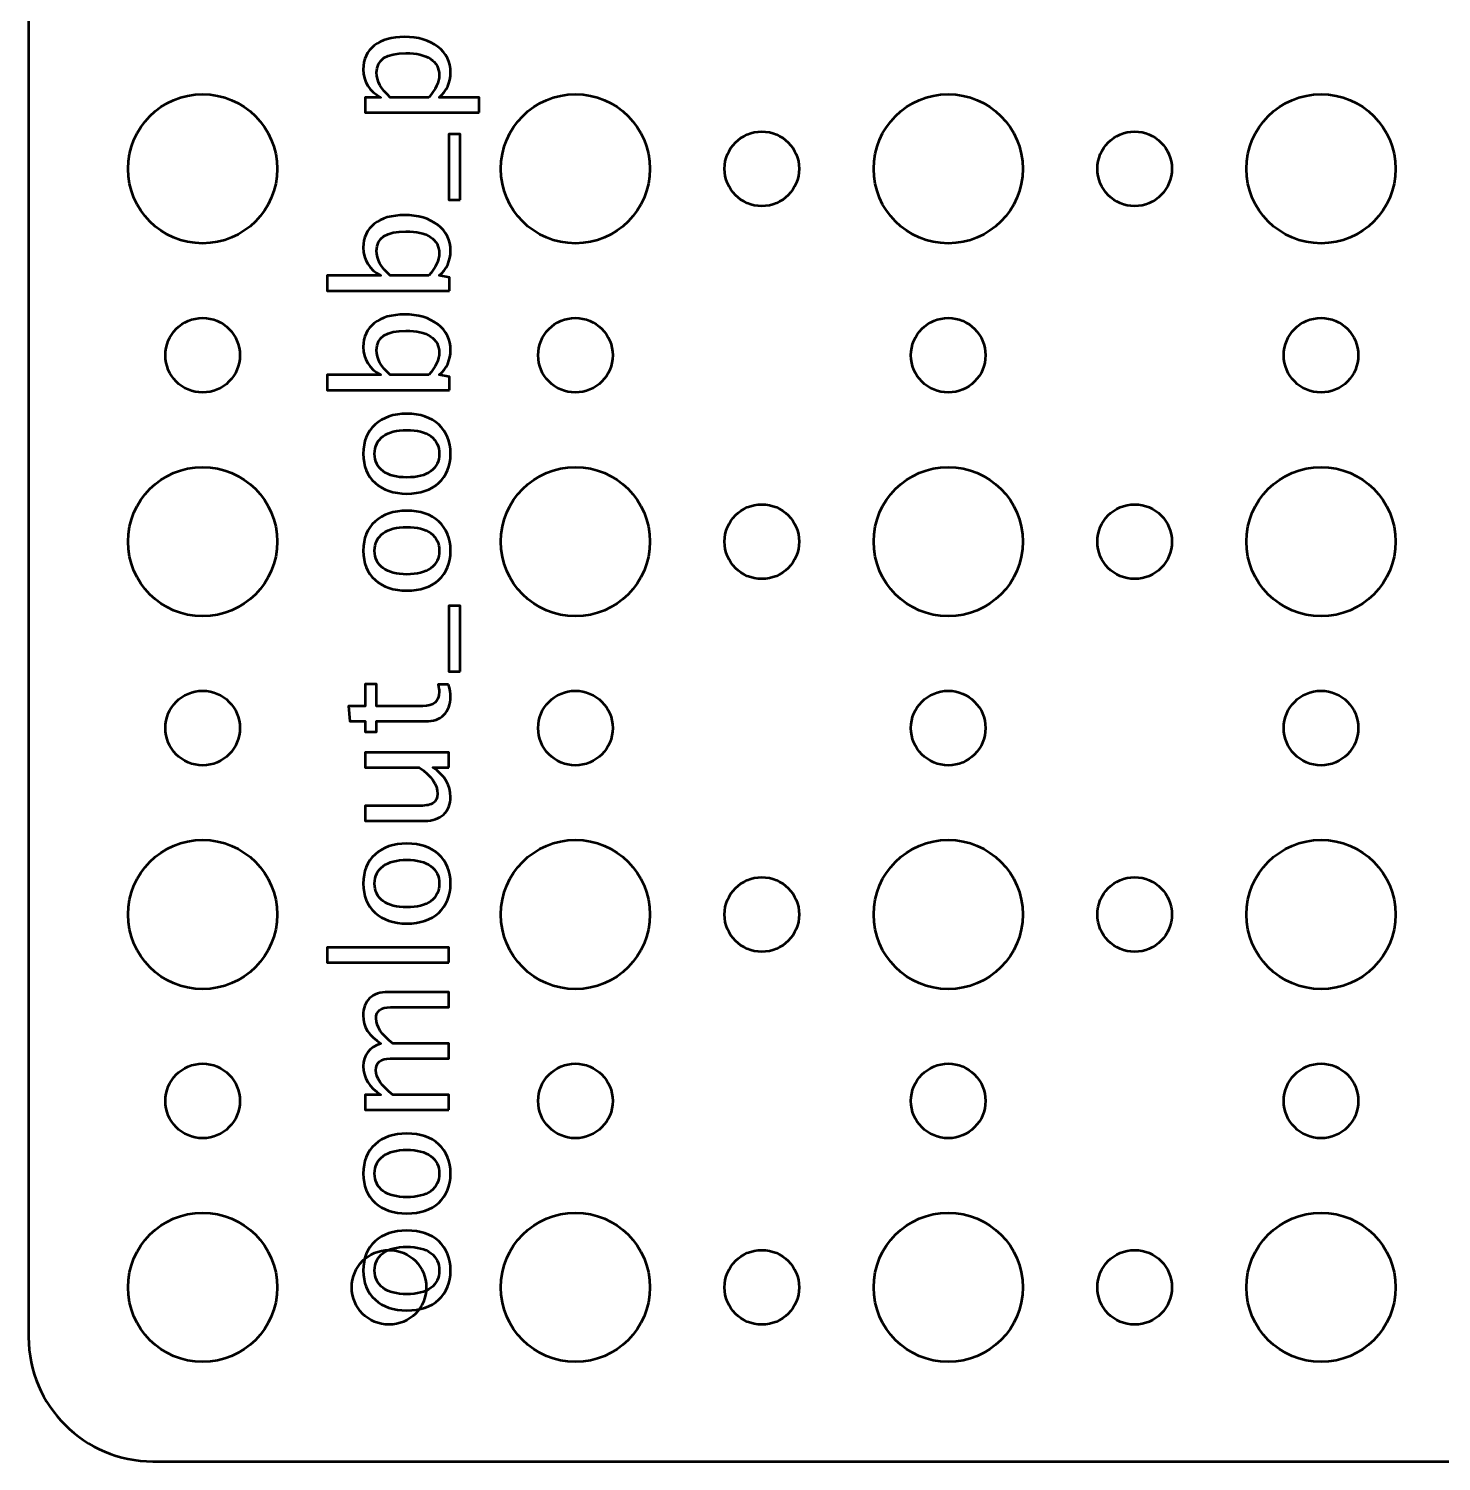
# Model space of a CAD drawing. Header units: centimetres. Extents: x -23.2 to 23.2, y -20.2 to 20.2.
# Drawn here: x -23.2 to -17.52, y -20.2 to -14.44 of the extents above; entities that cross this region are included whole.
import ezdxf

# ---------------------------------------------------------------- set-up
doc = ezdxf.new("R2010")
doc.units = ezdxf.units.CM
doc.header["$MEASUREMENT"] = 0
doc.layers.add('Layer 1', color=7, linetype='Continuous')

msp = doc.modelspace()

# ---------------------------------------------------------------- linework, layer by layer
at = {"layer": 'Layer 1', "lineweight": 53}
for centre, major_axis in [((-22.49999, -15.00001), (0, 0.30001)), ((-20.99999, -15.00001), (0, 0.30001)), ((-19.49999, -15.00001), (0, 0.30001)), ((-17.99999, -15.00001), (0, 0.30001)), ((-20.25, -15), (0, 0.15)), ((-18.75, -15), (0, 0.15)), ((-22.5, -15.75), (0, 0.15)), ((-21, -15.75), (0, 0.15)), ((-19.5, -15.75), (0, 0.15)), ((-18, -15.75), (0, 0.15)), ((-22.49999, -16.50001), (0, 0.30001)), ((-20.99999, -16.50001), (0, 0.30001)), ((-19.49999, -16.50001), (0, 0.30001)), ((-17.99999, -16.50001), (0, 0.30001)), ((-20.25, -16.5), (0, 0.15)), ((-18.75, -16.5), (0, 0.15)), ((-22.5, -17.25), (0, 0.15)), ((-21, -17.25), (0, 0.15)), ((-19.5, -17.25), (0, 0.15)), ((-18, -17.25), (0, 0.15)), ((-22.49999, -18.00001), (0, 0.30001)), ((-20.99999, -18.00001), (0, 0.30001)), ((-19.49999, -18.00001), (0, 0.30001)), ((-17.99999, -18.00001), (0, 0.30001)), ((-20.25, -18), (0, 0.15)), ((-18.75, -18), (0, 0.15)), ((-22.5, -18.75), (0, 0.15)), ((-21, -18.75), (0, 0.15)), ((-19.5, -18.75), (0, 0.15)), ((-18, -18.75), (0, 0.15)), ((-22.49999, -19.50001), (0, 0.30001)), ((-20.99999, -19.50001), (0, 0.30001)), ((-19.49999, -19.50001), (0, 0.30001)), ((-17.99999, -19.50001), (0, 0.30001)), ((-21.75, -19.5), (0, 0.15)), ((-20.25, -19.5), (0, 0.15)), ((-18.75, -19.5), (0, 0.15))]:
    msp.add_ellipse(centre, major_axis=major_axis, ratio=1, dxfattribs=at)
msp.add_open_spline([(-22.7, -20.2), (-22.97614, -20.2), (-23.2, -19.97614), (-23.2, -19.7), (-23.2, -19.7), (-23.2, -19.7), (-23.2, 19.7), (-23.2, 19.7), (-23.2, 19.7), (-23.2, 19.97614), (-22.97614, 20.2), (-22.7, 20.2), (-22.7, 20.2), (-18.95782, 20.2), (-13.47204, 20.2), (-10.3, 20.2), (-10.3, 20.2), (-10.02386, 20.2), (-9.8, 19.97614), (-9.8, 19.7), (-9.8, 19.7), (-9.8, 19.7), (-9.8, 2.2), (-9.8, 2.2), (-9.8, 2.2), (-9.8, 2.2), (22.7, 2.2), (22.7, 2.2), (22.7, 2.2), (22.97614, 2.2), (23.2, 1.97614), (23.2, 1.7), (23.2, 1.7), (23.2, 1.7), (23.2, -4.7), (23.2, -4.7), (23.2, -4.7), (23.2, -4.97614), (22.97614, -5.2), (22.7, -5.2), (22.7, -5.2), (22.7, -5.2), (-9.8, -5.2), (-9.8, -5.2), (-9.8, -5.2), (-9.8, -5.2), (-9.8, -19.7), (-9.8, -19.7), (-9.8, -19.7), (-9.8, -19.97614), (-10.02386, -20.2), (-10.3, -20.2), (-10.3, -20.2), (-15.07775, -20.2), (-17.92225, -20.2), (-22.7, -20.2)], degree=3, knots=[0, 0, 0, 0, 0.0666667, 0.0666667, 0.0666667, 0.0666667, 0.1333333, 0.1333333, 0.1333333, 0.1333333, 0.2, 0.2, 0.2, 0.2, 0.2666667, 0.2666667, 0.2666667, 0.2666667, 0.3333333, 0.3333333, 0.3333333, 0.3333333, 0.4, 0.4, 0.4, 0.4, 0.4666667, 0.4666667, 0.4666667, 0.4666667, 0.5333333, 0.5333333, 0.5333333, 0.5333333, 0.6, 0.6, 0.6, 0.6, 0.6666667, 0.6666667, 0.6666667, 0.6666667, 0.7333333, 0.7333333, 0.7333333, 0.7333333, 0.8, 0.8, 0.8, 0.8, 0.8666667, 0.8666667, 0.8666667, 0.8666667, 1, 1, 1, 1], dxfattribs=at)
at = {"layer": 'Layer 1', "color": 5, "lineweight": 53}
for points, knots in [([(-21.38741, -14.77343), (-21.38741, -14.77343), (-21.84652, -14.77343), (-21.84652, -14.77343), (-21.84652, -14.77343), (-21.84652, -14.77343), (-21.84652, -14.71248), (-21.84652, -14.71248), (-21.84652, -14.71248), (-21.84652, -14.71248), (-21.78291, -14.71248), (-21.78291, -14.71248), (-21.78291, -14.71248), (-21.83001, -14.6875), (-21.85351, -14.64993), (-21.85351, -14.59987), (-21.85351, -14.59987), (-21.85351, -14.55934), (-21.83879, -14.52748), (-21.80927, -14.5042), (-21.80927, -14.5042), (-21.77974, -14.48092), (-21.73942, -14.46927), (-21.6883, -14.46927), (-21.6883, -14.46927), (-21.63263, -14.46927), (-21.58765, -14.4825), (-21.55357, -14.50886), (-21.55357, -14.50886), (-21.51939, -14.53521), (-21.50235, -14.56992), (-21.50235, -14.61289), (-21.50235, -14.61289), (-21.50235, -14.65279), (-21.51759, -14.68602), (-21.54818, -14.71248), (-21.54818, -14.71248), (-21.54818, -14.71248), (-21.38741, -14.71248), (-21.38741, -14.71248), (-21.38741, -14.71248), (-21.38741, -14.71248), (-21.38741, -14.77343), (-21.38741, -14.77343)], [0, 0, 0, 0, 0.0833333, 0.0833333, 0.0833333, 0.0833333, 0.1666667, 0.1666667, 0.1666667, 0.1666667, 0.25, 0.25, 0.25, 0.25, 0.3333333, 0.3333333, 0.3333333, 0.3333333, 0.4166667, 0.4166667, 0.4166667, 0.4166667, 0.5, 0.5, 0.5, 0.5, 0.5833333, 0.5833333, 0.5833333, 0.5833333, 0.6666667, 0.6666667, 0.6666667, 0.6666667, 0.75, 0.75, 0.75, 0.75, 0.8333333, 0.8333333, 0.8333333, 0.8333333, 1, 1, 1, 1]), ([(-21.59019, -14.71248), (-21.56215, -14.68105), (-21.54807, -14.6511), (-21.54807, -14.62263), (-21.54807, -14.62263), (-21.54807, -14.59458), (-21.55982, -14.57289), (-21.58321, -14.55765), (-21.58321, -14.55765), (-21.6066, -14.5423), (-21.63951, -14.53468), (-21.68206, -14.53468), (-21.68206, -14.53468), (-21.7608, -14.53468), (-21.80017, -14.56071), (-21.80017, -14.61278), (-21.80017, -14.61278), (-21.80017, -14.64686), (-21.78175, -14.68009), (-21.74481, -14.71248), (-21.74481, -14.71248), (-21.74481, -14.71248), (-21.59019, -14.71248), (-21.59019, -14.71248)], [0, 0, 0, 0, 0.1428571, 0.1428571, 0.1428571, 0.1428571, 0.2857143, 0.2857143, 0.2857143, 0.2857143, 0.4285714, 0.4285714, 0.4285714, 0.4285714, 0.5714286, 0.5714286, 0.5714286, 0.5714286, 0.7142857, 0.7142857, 0.7142857, 0.7142857, 1, 1, 1, 1]), ([(-21.46425, -15.12522), (-21.46425, -15.12522), (-21.50997, -15.12522), (-21.50997, -15.12522), (-21.50997, -15.12522), (-21.50997, -15.12522), (-21.50997, -14.86107), (-21.50997, -14.86107), (-21.50997, -14.86107), (-21.50997, -14.86107), (-21.46425, -14.86107), (-21.46425, -14.86107), (-21.46425, -14.86107), (-21.46425, -14.86107), (-21.46425, -15.12522), (-21.46425, -15.12522)], [0, 0, 0, 0, 0.2, 0.2, 0.2, 0.2, 0.4, 0.4, 0.4, 0.4, 0.6, 0.6, 0.6, 0.6, 1, 1, 1, 1]), ([(-21.50616, -15.49055), (-21.50616, -15.49055), (-21.99956, -15.49055), (-21.99956, -15.49055), (-21.99956, -15.49055), (-21.99956, -15.49055), (-21.99956, -15.4296), (-21.99956, -15.4296), (-21.99956, -15.4296), (-21.99956, -15.4296), (-21.78291, -15.4296), (-21.78291, -15.4296), (-21.78291, -15.4296), (-21.83001, -15.40462), (-21.85351, -15.36705), (-21.85351, -15.31699), (-21.85351, -15.31699), (-21.85351, -15.27646), (-21.83879, -15.2446), (-21.80927, -15.22132), (-21.80927, -15.22132), (-21.77974, -15.19804), (-21.73942, -15.18639), (-21.6883, -15.18639), (-21.6883, -15.18639), (-21.63263, -15.18639), (-21.58765, -15.19962), (-21.55357, -15.22598), (-21.55357, -15.22598), (-21.51939, -15.25233), (-21.50235, -15.28704), (-21.50235, -15.33001), (-21.50235, -15.33001), (-21.50235, -15.36991), (-21.51759, -15.40314), (-21.54818, -15.4296), (-21.54818, -15.4296), (-21.54818, -15.4296), (-21.50616, -15.43701), (-21.50616, -15.43701), (-21.50616, -15.43701), (-21.50616, -15.43701), (-21.50616, -15.49055), (-21.50616, -15.49055)], [0, 0, 0, 0, 0.0833333, 0.0833333, 0.0833333, 0.0833333, 0.1666667, 0.1666667, 0.1666667, 0.1666667, 0.25, 0.25, 0.25, 0.25, 0.3333333, 0.3333333, 0.3333333, 0.3333333, 0.4166667, 0.4166667, 0.4166667, 0.4166667, 0.5, 0.5, 0.5, 0.5, 0.5833333, 0.5833333, 0.5833333, 0.5833333, 0.6666667, 0.6666667, 0.6666667, 0.6666667, 0.75, 0.75, 0.75, 0.75, 0.8333333, 0.8333333, 0.8333333, 0.8333333, 1, 1, 1, 1]), ([(-21.59019, -15.4296), (-21.56215, -15.39817), (-21.54807, -15.36822), (-21.54807, -15.33975), (-21.54807, -15.33975), (-21.54807, -15.3117), (-21.55982, -15.29001), (-21.58321, -15.27477), (-21.58321, -15.27477), (-21.6066, -15.25942), (-21.63951, -15.2518), (-21.68206, -15.2518), (-21.68206, -15.2518), (-21.7608, -15.2518), (-21.80017, -15.27783), (-21.80017, -15.3299), (-21.80017, -15.3299), (-21.80017, -15.36398), (-21.78175, -15.39721), (-21.74481, -15.4296), (-21.74481, -15.4296), (-21.74481, -15.4296), (-21.59019, -15.4296), (-21.59019, -15.4296)], [0, 0, 0, 0, 0.1428571, 0.1428571, 0.1428571, 0.1428571, 0.2857143, 0.2857143, 0.2857143, 0.2857143, 0.4285714, 0.4285714, 0.4285714, 0.4285714, 0.5714286, 0.5714286, 0.5714286, 0.5714286, 0.7142857, 0.7142857, 0.7142857, 0.7142857, 1, 1, 1, 1]), ([(-21.50616, -15.89018), (-21.50616, -15.89018), (-21.99956, -15.89018), (-21.99956, -15.89018), (-21.99956, -15.89018), (-21.99956, -15.89018), (-21.99956, -15.82923), (-21.99956, -15.82923), (-21.99956, -15.82923), (-21.99956, -15.82923), (-21.78291, -15.82923), (-21.78291, -15.82923), (-21.78291, -15.82923), (-21.83001, -15.80425), (-21.85351, -15.76668), (-21.85351, -15.71662), (-21.85351, -15.71662), (-21.85351, -15.67609), (-21.83879, -15.64423), (-21.80927, -15.62095), (-21.80927, -15.62095), (-21.77974, -15.59767), (-21.73942, -15.58602), (-21.6883, -15.58602), (-21.6883, -15.58602), (-21.63263, -15.58602), (-21.58765, -15.59925), (-21.55357, -15.62561), (-21.55357, -15.62561), (-21.51939, -15.65196), (-21.50235, -15.68667), (-21.50235, -15.72964), (-21.50235, -15.72964), (-21.50235, -15.76954), (-21.51759, -15.80277), (-21.54818, -15.82923), (-21.54818, -15.82923), (-21.54818, -15.82923), (-21.50616, -15.83664), (-21.50616, -15.83664), (-21.50616, -15.83664), (-21.50616, -15.83664), (-21.50616, -15.89018), (-21.50616, -15.89018)], [0, 0, 0, 0, 0.0833333, 0.0833333, 0.0833333, 0.0833333, 0.1666667, 0.1666667, 0.1666667, 0.1666667, 0.25, 0.25, 0.25, 0.25, 0.3333333, 0.3333333, 0.3333333, 0.3333333, 0.4166667, 0.4166667, 0.4166667, 0.4166667, 0.5, 0.5, 0.5, 0.5, 0.5833333, 0.5833333, 0.5833333, 0.5833333, 0.6666667, 0.6666667, 0.6666667, 0.6666667, 0.75, 0.75, 0.75, 0.75, 0.8333333, 0.8333333, 0.8333333, 0.8333333, 1, 1, 1, 1]), ([(-21.59019, -15.82923), (-21.56215, -15.7978), (-21.54807, -15.76785), (-21.54807, -15.73938), (-21.54807, -15.73938), (-21.54807, -15.71133), (-21.55982, -15.68964), (-21.58321, -15.6744), (-21.58321, -15.6744), (-21.6066, -15.65905), (-21.63951, -15.65143), (-21.68206, -15.65143), (-21.68206, -15.65143), (-21.7608, -15.65143), (-21.80017, -15.67746), (-21.80017, -15.72953), (-21.80017, -15.72953), (-21.80017, -15.76361), (-21.78175, -15.79684), (-21.74481, -15.82923), (-21.74481, -15.82923), (-21.74481, -15.82923), (-21.59019, -15.82923), (-21.59019, -15.82923)], [0, 0, 0, 0, 0.1428571, 0.1428571, 0.1428571, 0.1428571, 0.2857143, 0.2857143, 0.2857143, 0.2857143, 0.4285714, 0.4285714, 0.4285714, 0.4285714, 0.5714286, 0.5714286, 0.5714286, 0.5714286, 0.7142857, 0.7142857, 0.7142857, 0.7142857, 1, 1, 1, 1]), ([(-21.50235, -16.14629), (-21.50235, -16.19572), (-21.51812, -16.23488), (-21.54966, -16.26365), (-21.54966, -16.26365), (-21.5812, -16.29255), (-21.62406, -16.30694), (-21.67814, -16.30694), (-21.67814, -16.30694), (-21.73211, -16.30694), (-21.77487, -16.29255), (-21.8063, -16.26365), (-21.8063, -16.26365), (-21.83774, -16.23488), (-21.85351, -16.19572), (-21.85351, -16.14629), (-21.85351, -16.14629), (-21.85351, -16.09687), (-21.83774, -16.05771), (-21.8063, -16.02893), (-21.8063, -16.02893), (-21.77487, -16.00003), (-21.73211, -15.98564), (-21.67814, -15.98564), (-21.67814, -15.98564), (-21.62406, -15.98564), (-21.5812, -16.00003), (-21.54966, -16.02893), (-21.54966, -16.02893), (-21.51812, -16.05771), (-21.50235, -16.09687), (-21.50235, -16.14629)], [0, 0, 0, 0, 0.1111111, 0.1111111, 0.1111111, 0.1111111, 0.2222222, 0.2222222, 0.2222222, 0.2222222, 0.3333333, 0.3333333, 0.3333333, 0.3333333, 0.4444444, 0.4444444, 0.4444444, 0.4444444, 0.5555556, 0.5555556, 0.5555556, 0.5555556, 0.6666667, 0.6666667, 0.6666667, 0.6666667, 0.7777778, 0.7777778, 0.7777778, 0.7777778, 1, 1, 1, 1]), ([(-21.54807, -16.1464), (-21.54807, -16.11624), (-21.55939, -16.09274), (-21.58215, -16.07602), (-21.58215, -16.07602), (-21.6048, -16.05941), (-21.63686, -16.05104), (-21.67814, -16.05104), (-21.67814, -16.05104), (-21.71931, -16.05104), (-21.75127, -16.05941), (-21.77392, -16.07602), (-21.77392, -16.07602), (-21.79646, -16.09274), (-21.80779, -16.11624), (-21.80779, -16.1464), (-21.80779, -16.1464), (-21.80779, -16.17667), (-21.79646, -16.20016), (-21.77392, -16.21667), (-21.77392, -16.21667), (-21.75127, -16.23329), (-21.71931, -16.24153), (-21.67814, -16.24153), (-21.67814, -16.24153), (-21.63686, -16.24153), (-21.6048, -16.23329), (-21.58215, -16.21667), (-21.58215, -16.21667), (-21.55939, -16.20016), (-21.54807, -16.17667), (-21.54807, -16.1464)], [0, 0, 0, 0, 0.1111111, 0.1111111, 0.1111111, 0.1111111, 0.2222222, 0.2222222, 0.2222222, 0.2222222, 0.3333333, 0.3333333, 0.3333333, 0.3333333, 0.4444444, 0.4444444, 0.4444444, 0.4444444, 0.5555556, 0.5555556, 0.5555556, 0.5555556, 0.6666667, 0.6666667, 0.6666667, 0.6666667, 0.7777778, 0.7777778, 0.7777778, 0.7777778, 1, 1, 1, 1]), ([(-21.50235, -16.53639), (-21.50235, -16.58582), (-21.51812, -16.62498), (-21.54966, -16.65375), (-21.54966, -16.65375), (-21.5812, -16.68265), (-21.62406, -16.69704), (-21.67814, -16.69704), (-21.67814, -16.69704), (-21.73211, -16.69704), (-21.77487, -16.68265), (-21.8063, -16.65375), (-21.8063, -16.65375), (-21.83774, -16.62498), (-21.85351, -16.58582), (-21.85351, -16.53639), (-21.85351, -16.53639), (-21.85351, -16.48697), (-21.83774, -16.44781), (-21.8063, -16.41903), (-21.8063, -16.41903), (-21.77487, -16.39013), (-21.73211, -16.37574), (-21.67814, -16.37574), (-21.67814, -16.37574), (-21.62406, -16.37574), (-21.5812, -16.39013), (-21.54966, -16.41903), (-21.54966, -16.41903), (-21.51812, -16.44781), (-21.50235, -16.48697), (-21.50235, -16.53639)], [0, 0, 0, 0, 0.1111111, 0.1111111, 0.1111111, 0.1111111, 0.2222222, 0.2222222, 0.2222222, 0.2222222, 0.3333333, 0.3333333, 0.3333333, 0.3333333, 0.4444444, 0.4444444, 0.4444444, 0.4444444, 0.5555556, 0.5555556, 0.5555556, 0.5555556, 0.6666667, 0.6666667, 0.6666667, 0.6666667, 0.7777778, 0.7777778, 0.7777778, 0.7777778, 1, 1, 1, 1]), ([(-21.54807, -16.5365), (-21.54807, -16.50634), (-21.55939, -16.48284), (-21.58215, -16.46612), (-21.58215, -16.46612), (-21.6048, -16.44951), (-21.63686, -16.44114), (-21.67814, -16.44114), (-21.67814, -16.44114), (-21.71931, -16.44114), (-21.75127, -16.44951), (-21.77392, -16.46612), (-21.77392, -16.46612), (-21.79646, -16.48284), (-21.80779, -16.50634), (-21.80779, -16.5365), (-21.80779, -16.5365), (-21.80779, -16.56677), (-21.79646, -16.59026), (-21.77392, -16.60677), (-21.77392, -16.60677), (-21.75127, -16.62339), (-21.71931, -16.63163), (-21.67814, -16.63163), (-21.67814, -16.63163), (-21.63686, -16.63163), (-21.6048, -16.62339), (-21.58215, -16.60677), (-21.58215, -16.60677), (-21.55939, -16.59026), (-21.54807, -16.56677), (-21.54807, -16.5365)], [0, 0, 0, 0, 0.1111111, 0.1111111, 0.1111111, 0.1111111, 0.2222222, 0.2222222, 0.2222222, 0.2222222, 0.3333333, 0.3333333, 0.3333333, 0.3333333, 0.4444444, 0.4444444, 0.4444444, 0.4444444, 0.5555556, 0.5555556, 0.5555556, 0.5555556, 0.6666667, 0.6666667, 0.6666667, 0.6666667, 0.7777778, 0.7777778, 0.7777778, 0.7777778, 1, 1, 1, 1]), ([(-21.46425, -17.02215), (-21.46425, -17.02215), (-21.50997, -17.02215), (-21.50997, -17.02215), (-21.50997, -17.02215), (-21.50997, -17.02215), (-21.50997, -16.758), (-21.50997, -16.758), (-21.50997, -16.758), (-21.50997, -16.758), (-21.46425, -16.758), (-21.46425, -16.758), (-21.46425, -16.758), (-21.46425, -16.758), (-21.46425, -17.02215), (-21.46425, -17.02215)], [0, 0, 0, 0, 0.2, 0.2, 0.2, 0.2, 0.4, 0.4, 0.4, 0.4, 0.6, 0.6, 0.6, 0.6, 1, 1, 1, 1]), ([(-21.51008, -17.07486), (-21.50489, -17.0937), (-21.50235, -17.11011), (-21.50235, -17.12397), (-21.50235, -17.12397), (-21.50235, -17.15509), (-21.51124, -17.17932), (-21.52902, -17.19667), (-21.52902, -17.19667), (-21.5468, -17.21413), (-21.57146, -17.22281), (-21.6031, -17.22281), (-21.6031, -17.22281), (-21.6031, -17.22281), (-21.8008, -17.22281), (-21.8008, -17.22281), (-21.8008, -17.22281), (-21.8008, -17.22281), (-21.8008, -17.26493), (-21.8008, -17.26493), (-21.8008, -17.26493), (-21.8008, -17.26493), (-21.84652, -17.26493), (-21.84652, -17.26493), (-21.84652, -17.26493), (-21.84652, -17.26493), (-21.84652, -17.22281), (-21.84652, -17.22281), (-21.84652, -17.22281), (-21.84652, -17.22281), (-21.90737, -17.22281), (-21.90737, -17.22281), (-21.90737, -17.22281), (-21.90737, -17.22281), (-21.9132, -17.16186), (-21.9132, -17.16186), (-21.9132, -17.16186), (-21.9132, -17.16186), (-21.84652, -17.16186), (-21.84652, -17.16186), (-21.84652, -17.16186), (-21.84652, -17.16186), (-21.84652, -17.07359), (-21.84652, -17.07359), (-21.84652, -17.07359), (-21.84652, -17.07359), (-21.8008, -17.07359), (-21.8008, -17.07359), (-21.8008, -17.07359), (-21.8008, -17.07359), (-21.8008, -17.16186), (-21.8008, -17.16186), (-21.8008, -17.16186), (-21.8008, -17.16186), (-21.61411, -17.16186), (-21.61411, -17.16186), (-21.61411, -17.16186), (-21.57008, -17.16186), (-21.54807, -17.1427), (-21.54807, -17.1045), (-21.54807, -17.1045), (-21.54807, -17.09635), (-21.54945, -17.08651), (-21.55209, -17.07486), (-21.55209, -17.07486), (-21.55209, -17.07486), (-21.51008, -17.07486), (-21.51008, -17.07486)], [0, 0, 0, 0, 0.0555556, 0.0555556, 0.0555556, 0.0555556, 0.1111111, 0.1111111, 0.1111111, 0.1111111, 0.1666667, 0.1666667, 0.1666667, 0.1666667, 0.2222222, 0.2222222, 0.2222222, 0.2222222, 0.2777778, 0.2777778, 0.2777778, 0.2777778, 0.3333333, 0.3333333, 0.3333333, 0.3333333, 0.3888889, 0.3888889, 0.3888889, 0.3888889, 0.4444444, 0.4444444, 0.4444444, 0.4444444, 0.5, 0.5, 0.5, 0.5, 0.5555556, 0.5555556, 0.5555556, 0.5555556, 0.6111111, 0.6111111, 0.6111111, 0.6111111, 0.6666667, 0.6666667, 0.6666667, 0.6666667, 0.7222222, 0.7222222, 0.7222222, 0.7222222, 0.7777778, 0.7777778, 0.7777778, 0.7777778, 0.8333333, 0.8333333, 0.8333333, 0.8333333, 0.8888889, 0.8888889, 0.8888889, 0.8888889, 1, 1, 1, 1]), ([(-21.50997, -17.40865), (-21.50997, -17.40865), (-21.57326, -17.40865), (-21.57326, -17.40865), (-21.57326, -17.40865), (-21.52595, -17.44114), (-21.50235, -17.48062), (-21.50235, -17.52697), (-21.50235, -17.52697), (-21.50235, -17.55639), (-21.51156, -17.57977), (-21.53008, -17.59713), (-21.53008, -17.59713), (-21.5486, -17.61459), (-21.57347, -17.62327), (-21.6049, -17.62327), (-21.6049, -17.62327), (-21.6049, -17.62327), (-21.84652, -17.62327), (-21.84652, -17.62327), (-21.84652, -17.62327), (-21.84652, -17.62327), (-21.84652, -17.56232), (-21.84652, -17.56232), (-21.84652, -17.56232), (-21.84652, -17.56232), (-21.6248, -17.56232), (-21.6248, -17.56232), (-21.6248, -17.56232), (-21.59951, -17.56232), (-21.58162, -17.55862), (-21.57104, -17.55131), (-21.57104, -17.55131), (-21.56035, -17.5439), (-21.55506, -17.53163), (-21.55506, -17.51438), (-21.55506, -17.51438), (-21.55506, -17.47712), (-21.5795, -17.44178), (-21.6285, -17.40865), (-21.6285, -17.40865), (-21.6285, -17.40865), (-21.84652, -17.40865), (-21.84652, -17.40865), (-21.84652, -17.40865), (-21.84652, -17.40865), (-21.84652, -17.34769), (-21.84652, -17.34769), (-21.84652, -17.34769), (-21.84652, -17.34769), (-21.50997, -17.34769), (-21.50997, -17.34769), (-21.50997, -17.34769), (-21.50997, -17.34769), (-21.50997, -17.40865), (-21.50997, -17.40865)], [0, 0, 0, 0, 0.0666667, 0.0666667, 0.0666667, 0.0666667, 0.1333333, 0.1333333, 0.1333333, 0.1333333, 0.2, 0.2, 0.2, 0.2, 0.2666667, 0.2666667, 0.2666667, 0.2666667, 0.3333333, 0.3333333, 0.3333333, 0.3333333, 0.4, 0.4, 0.4, 0.4, 0.4666667, 0.4666667, 0.4666667, 0.4666667, 0.5333333, 0.5333333, 0.5333333, 0.5333333, 0.6, 0.6, 0.6, 0.6, 0.6666667, 0.6666667, 0.6666667, 0.6666667, 0.7333333, 0.7333333, 0.7333333, 0.7333333, 0.8, 0.8, 0.8, 0.8, 0.8666667, 0.8666667, 0.8666667, 0.8666667, 1, 1, 1, 1]), ([(-21.50235, -17.87558), (-21.50235, -17.92501), (-21.51812, -17.96417), (-21.54966, -17.99294), (-21.54966, -17.99294), (-21.5812, -18.02184), (-21.62406, -18.03623), (-21.67814, -18.03623), (-21.67814, -18.03623), (-21.73211, -18.03623), (-21.77487, -18.02184), (-21.8063, -17.99294), (-21.8063, -17.99294), (-21.83774, -17.96417), (-21.85351, -17.92501), (-21.85351, -17.87558), (-21.85351, -17.87558), (-21.85351, -17.82616), (-21.83774, -17.787), (-21.8063, -17.75822), (-21.8063, -17.75822), (-21.77487, -17.72932), (-21.73211, -17.71493), (-21.67814, -17.71493), (-21.67814, -17.71493), (-21.62406, -17.71493), (-21.5812, -17.72932), (-21.54966, -17.75822), (-21.54966, -17.75822), (-21.51812, -17.787), (-21.50235, -17.82616), (-21.50235, -17.87558)], [0, 0, 0, 0, 0.1111111, 0.1111111, 0.1111111, 0.1111111, 0.2222222, 0.2222222, 0.2222222, 0.2222222, 0.3333333, 0.3333333, 0.3333333, 0.3333333, 0.4444444, 0.4444444, 0.4444444, 0.4444444, 0.5555556, 0.5555556, 0.5555556, 0.5555556, 0.6666667, 0.6666667, 0.6666667, 0.6666667, 0.7777778, 0.7777778, 0.7777778, 0.7777778, 1, 1, 1, 1]), ([(-21.54807, -17.87569), (-21.54807, -17.84553), (-21.55939, -17.82203), (-21.58215, -17.80531), (-21.58215, -17.80531), (-21.6048, -17.7887), (-21.63686, -17.78033), (-21.67814, -17.78033), (-21.67814, -17.78033), (-21.71931, -17.78033), (-21.75127, -17.7887), (-21.77392, -17.80531), (-21.77392, -17.80531), (-21.79646, -17.82203), (-21.80779, -17.84553), (-21.80779, -17.87569), (-21.80779, -17.87569), (-21.80779, -17.90596), (-21.79646, -17.92945), (-21.77392, -17.94596), (-21.77392, -17.94596), (-21.75127, -17.96258), (-21.71931, -17.97082), (-21.67814, -17.97082), (-21.67814, -17.97082), (-21.63686, -17.97082), (-21.6048, -17.96258), (-21.58215, -17.94596), (-21.58215, -17.94596), (-21.55939, -17.92945), (-21.54807, -17.90596), (-21.54807, -17.87569)], [0, 0, 0, 0, 0.1111111, 0.1111111, 0.1111111, 0.1111111, 0.2222222, 0.2222222, 0.2222222, 0.2222222, 0.3333333, 0.3333333, 0.3333333, 0.3333333, 0.4444444, 0.4444444, 0.4444444, 0.4444444, 0.5555556, 0.5555556, 0.5555556, 0.5555556, 0.6666667, 0.6666667, 0.6666667, 0.6666667, 0.7777778, 0.7777778, 0.7777778, 0.7777778, 1, 1, 1, 1]), ([(-21.50997, -18.19308), (-21.50997, -18.19308), (-21.99956, -18.19308), (-21.99956, -18.19308), (-21.99956, -18.19308), (-21.99956, -18.19308), (-21.99956, -18.13213), (-21.99956, -18.13213), (-21.99956, -18.13213), (-21.99956, -18.13213), (-21.50997, -18.13213), (-21.50997, -18.13213), (-21.50997, -18.13213), (-21.50997, -18.13213), (-21.50997, -18.19308), (-21.50997, -18.19308)], [0, 0, 0, 0, 0.2, 0.2, 0.2, 0.2, 0.4, 0.4, 0.4, 0.4, 0.6, 0.6, 0.6, 0.6, 1, 1, 1, 1]), ([(-21.50997, -18.78595), (-21.50997, -18.78595), (-21.84652, -18.78595), (-21.84652, -18.78595), (-21.84652, -18.78595), (-21.84652, -18.78595), (-21.84652, -18.725), (-21.84652, -18.725), (-21.84652, -18.725), (-21.84652, -18.725), (-21.78291, -18.725), (-21.78291, -18.725), (-21.78291, -18.725), (-21.83001, -18.69526), (-21.85351, -18.65716), (-21.85351, -18.61049), (-21.85351, -18.61049), (-21.85351, -18.56551), (-21.83001, -18.53492), (-21.78291, -18.51862), (-21.78291, -18.51862), (-21.83043, -18.48973), (-21.85414, -18.45206), (-21.85414, -18.40581), (-21.85414, -18.40581), (-21.85414, -18.37628), (-21.84546, -18.35331), (-21.828, -18.33691), (-21.828, -18.33691), (-21.81054, -18.3205), (-21.78609, -18.31225), (-21.75466, -18.31225), (-21.75466, -18.31225), (-21.75466, -18.31225), (-21.50997, -18.31225), (-21.50997, -18.31225), (-21.50997, -18.31225), (-21.50997, -18.31225), (-21.50997, -18.37321), (-21.50997, -18.37321), (-21.50997, -18.37321), (-21.50997, -18.37321), (-21.7446, -18.37321), (-21.7446, -18.37321), (-21.7446, -18.37321), (-21.78291, -18.37321), (-21.80207, -18.38845), (-21.80207, -18.41893), (-21.80207, -18.41893), (-21.80207, -18.45057), (-21.77974, -18.48381), (-21.73497, -18.51862), (-21.73497, -18.51862), (-21.73497, -18.51862), (-21.50997, -18.51862), (-21.50997, -18.51862), (-21.50997, -18.51862), (-21.50997, -18.51862), (-21.50997, -18.57958), (-21.50997, -18.57958), (-21.50997, -18.57958), (-21.50997, -18.57958), (-21.74481, -18.57958), (-21.74481, -18.57958), (-21.74481, -18.57958), (-21.78344, -18.57958), (-21.80271, -18.59504), (-21.80271, -18.62605), (-21.80271, -18.62605), (-21.80271, -18.65684), (-21.78027, -18.68986), (-21.73529, -18.725), (-21.73529, -18.725), (-21.73529, -18.725), (-21.50997, -18.725), (-21.50997, -18.725), (-21.50997, -18.725), (-21.50997, -18.725), (-21.50997, -18.78595), (-21.50997, -18.78595)], [0, 0, 0, 0, 0.047619, 0.047619, 0.047619, 0.047619, 0.0952381, 0.0952381, 0.0952381, 0.0952381, 0.1428571, 0.1428571, 0.1428571, 0.1428571, 0.1904762, 0.1904762, 0.1904762, 0.1904762, 0.2380952, 0.2380952, 0.2380952, 0.2380952, 0.2857143, 0.2857143, 0.2857143, 0.2857143, 0.3333333, 0.3333333, 0.3333333, 0.3333333, 0.3809524, 0.3809524, 0.3809524, 0.3809524, 0.4285714, 0.4285714, 0.4285714, 0.4285714, 0.4761905, 0.4761905, 0.4761905, 0.4761905, 0.5238095, 0.5238095, 0.5238095, 0.5238095, 0.5714286, 0.5714286, 0.5714286, 0.5714286, 0.6190476, 0.6190476, 0.6190476, 0.6190476, 0.6666667, 0.6666667, 0.6666667, 0.6666667, 0.7142857, 0.7142857, 0.7142857, 0.7142857, 0.7619048, 0.7619048, 0.7619048, 0.7619048, 0.8095238, 0.8095238, 0.8095238, 0.8095238, 0.8571429, 0.8571429, 0.8571429, 0.8571429, 0.9047619, 0.9047619, 0.9047619, 0.9047619, 1, 1, 1, 1]), ([(-21.50235, -19.04206), (-21.50235, -19.09149), (-21.51812, -19.13065), (-21.54966, -19.15942), (-21.54966, -19.15942), (-21.5812, -19.18832), (-21.62406, -19.20271), (-21.67814, -19.20271), (-21.67814, -19.20271), (-21.73211, -19.20271), (-21.77487, -19.18832), (-21.8063, -19.15942), (-21.8063, -19.15942), (-21.83774, -19.13065), (-21.85351, -19.09149), (-21.85351, -19.04206), (-21.85351, -19.04206), (-21.85351, -18.99264), (-21.83774, -18.95348), (-21.8063, -18.9247), (-21.8063, -18.9247), (-21.77487, -18.8958), (-21.73211, -18.88141), (-21.67814, -18.88141), (-21.67814, -18.88141), (-21.62406, -18.88141), (-21.5812, -18.8958), (-21.54966, -18.9247), (-21.54966, -18.9247), (-21.51812, -18.95348), (-21.50235, -18.99264), (-21.50235, -19.04206)], [0, 0, 0, 0, 0.1111111, 0.1111111, 0.1111111, 0.1111111, 0.2222222, 0.2222222, 0.2222222, 0.2222222, 0.3333333, 0.3333333, 0.3333333, 0.3333333, 0.4444444, 0.4444444, 0.4444444, 0.4444444, 0.5555556, 0.5555556, 0.5555556, 0.5555556, 0.6666667, 0.6666667, 0.6666667, 0.6666667, 0.7777778, 0.7777778, 0.7777778, 0.7777778, 1, 1, 1, 1]), ([(-21.54807, -19.04217), (-21.54807, -19.01201), (-21.55939, -18.98851), (-21.58215, -18.97179), (-21.58215, -18.97179), (-21.6048, -18.95518), (-21.63686, -18.94681), (-21.67814, -18.94681), (-21.67814, -18.94681), (-21.71931, -18.94681), (-21.75127, -18.95518), (-21.77392, -18.97179), (-21.77392, -18.97179), (-21.79646, -18.98851), (-21.80779, -19.01201), (-21.80779, -19.04217), (-21.80779, -19.04217), (-21.80779, -19.07244), (-21.79646, -19.09593), (-21.77392, -19.11244), (-21.77392, -19.11244), (-21.75127, -19.12906), (-21.71931, -19.1373), (-21.67814, -19.1373), (-21.67814, -19.1373), (-21.63686, -19.1373), (-21.6048, -19.12906), (-21.58215, -19.11244), (-21.58215, -19.11244), (-21.55939, -19.09593), (-21.54807, -19.07244), (-21.54807, -19.04217)], [0, 0, 0, 0, 0.1111111, 0.1111111, 0.1111111, 0.1111111, 0.2222222, 0.2222222, 0.2222222, 0.2222222, 0.3333333, 0.3333333, 0.3333333, 0.3333333, 0.4444444, 0.4444444, 0.4444444, 0.4444444, 0.5555556, 0.5555556, 0.5555556, 0.5555556, 0.6666667, 0.6666667, 0.6666667, 0.6666667, 0.7777778, 0.7777778, 0.7777778, 0.7777778, 1, 1, 1, 1]), ([(-21.50235, -19.43216), (-21.50235, -19.48159), (-21.51812, -19.52075), (-21.54966, -19.54952), (-21.54966, -19.54952), (-21.5812, -19.57842), (-21.62406, -19.59281), (-21.67814, -19.59281), (-21.67814, -19.59281), (-21.73211, -19.59281), (-21.77487, -19.57842), (-21.8063, -19.54952), (-21.8063, -19.54952), (-21.83774, -19.52075), (-21.85351, -19.48159), (-21.85351, -19.43216), (-21.85351, -19.43216), (-21.85351, -19.38274), (-21.83774, -19.34358), (-21.8063, -19.3148), (-21.8063, -19.3148), (-21.77487, -19.2859), (-21.73211, -19.27151), (-21.67814, -19.27151), (-21.67814, -19.27151), (-21.62406, -19.27151), (-21.5812, -19.2859), (-21.54966, -19.3148), (-21.54966, -19.3148), (-21.51812, -19.34358), (-21.50235, -19.38274), (-21.50235, -19.43216)], [0, 0, 0, 0, 0.1111111, 0.1111111, 0.1111111, 0.1111111, 0.2222222, 0.2222222, 0.2222222, 0.2222222, 0.3333333, 0.3333333, 0.3333333, 0.3333333, 0.4444444, 0.4444444, 0.4444444, 0.4444444, 0.5555556, 0.5555556, 0.5555556, 0.5555556, 0.6666667, 0.6666667, 0.6666667, 0.6666667, 0.7777778, 0.7777778, 0.7777778, 0.7777778, 1, 1, 1, 1]), ([(-21.54807, -19.43227), (-21.54807, -19.40211), (-21.55939, -19.37861), (-21.58215, -19.36189), (-21.58215, -19.36189), (-21.6048, -19.34528), (-21.63686, -19.33691), (-21.67814, -19.33691), (-21.67814, -19.33691), (-21.71931, -19.33691), (-21.75127, -19.34528), (-21.77392, -19.36189), (-21.77392, -19.36189), (-21.79646, -19.37861), (-21.80779, -19.40211), (-21.80779, -19.43227), (-21.80779, -19.43227), (-21.80779, -19.46254), (-21.79646, -19.48603), (-21.77392, -19.50254), (-21.77392, -19.50254), (-21.75127, -19.51916), (-21.71931, -19.5274), (-21.67814, -19.5274), (-21.67814, -19.5274), (-21.63686, -19.5274), (-21.6048, -19.51916), (-21.58215, -19.50254), (-21.58215, -19.50254), (-21.55939, -19.48603), (-21.54807, -19.46254), (-21.54807, -19.43227)], [0, 0, 0, 0, 0.1111111, 0.1111111, 0.1111111, 0.1111111, 0.2222222, 0.2222222, 0.2222222, 0.2222222, 0.3333333, 0.3333333, 0.3333333, 0.3333333, 0.4444444, 0.4444444, 0.4444444, 0.4444444, 0.5555556, 0.5555556, 0.5555556, 0.5555556, 0.6666667, 0.6666667, 0.6666667, 0.6666667, 0.7777778, 0.7777778, 0.7777778, 0.7777778, 1, 1, 1, 1])]:
    msp.add_open_spline(points, degree=3, knots=knots, dxfattribs=at)

doc.saveas('drawing.dxf')
